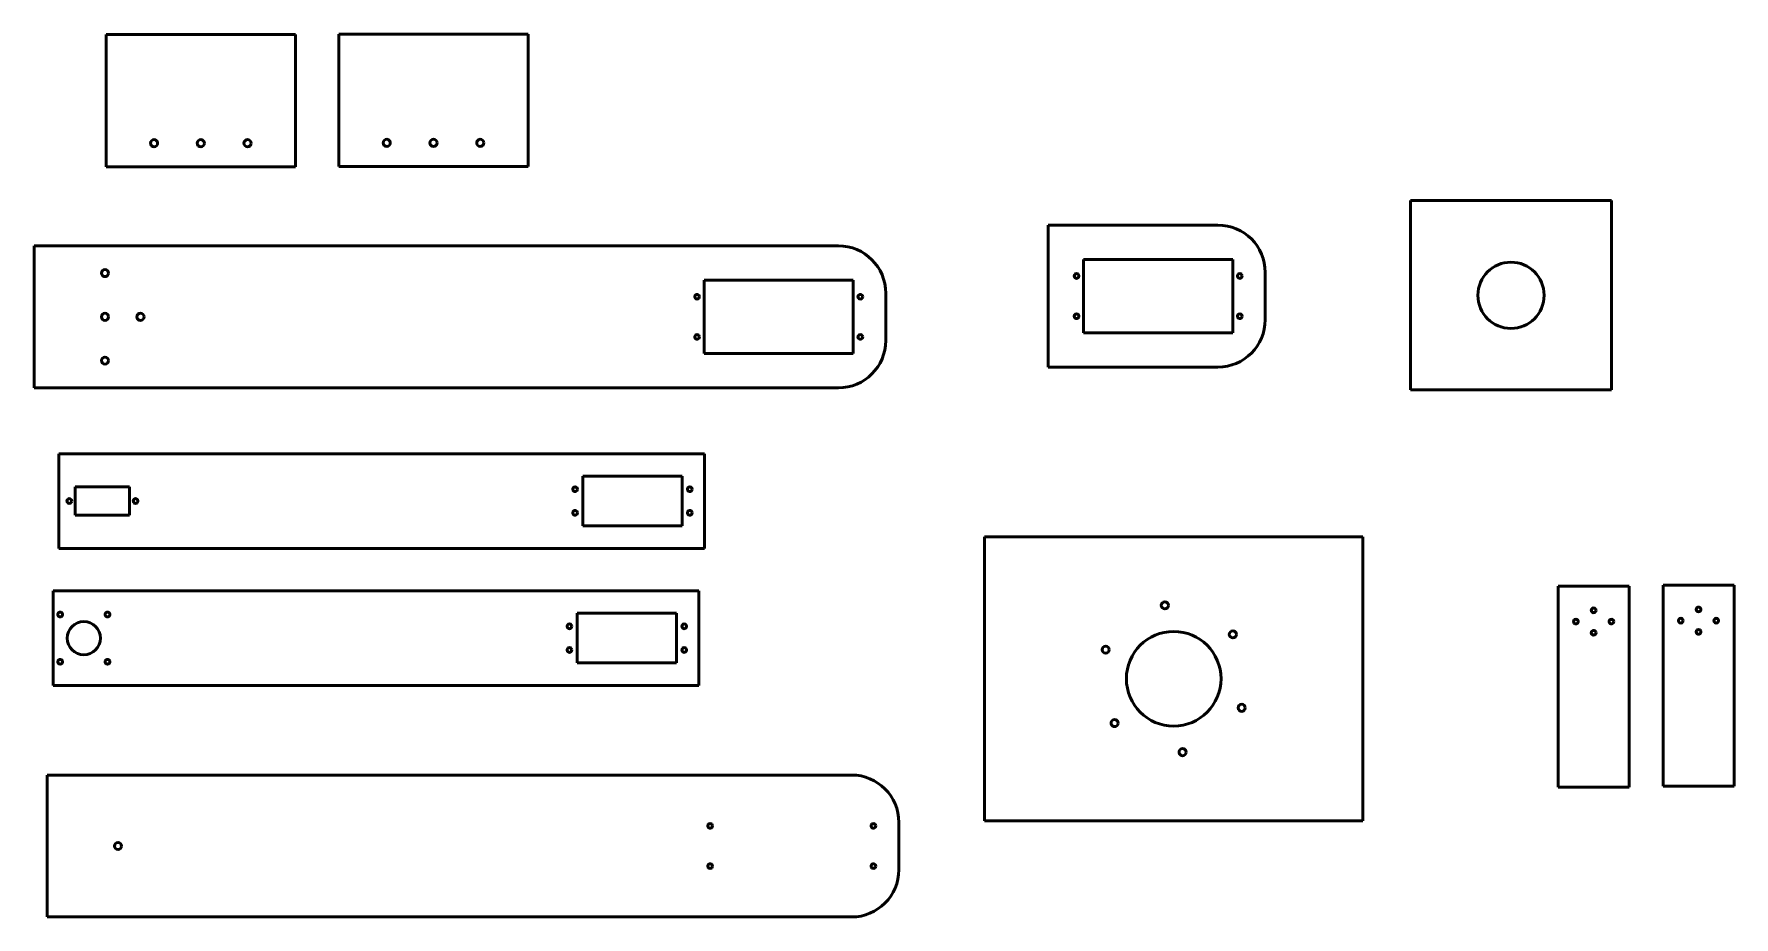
# Model space of a CAD drawing. Header units: millimetres. Extents: x 36 to 754, y 72 to 445.
import ezdxf

# ---------------------------------------------------------------- set-up
doc = ezdxf.new("R2010")
doc.units = ezdxf.units.MM
doc.layers.add('Visible (ANSI)', color=7, linetype='Continuous', lineweight=50)

msp = doc.modelspace()

# ---------------------------------------------------------------- linework, layer by layer
at = {"layer": 'Visible (ANSI)'}
for p, q in [((66.3, 388.84), (66.3, 444.84)), ((146.3, 444.84), (66.3, 444.84)), ((146.3, 388.84), (146.3, 444.84)), ((164.65, 388.99), (164.65, 444.99)), ((244.65, 444.99), (164.65, 444.99)), ((244.65, 388.99), (244.65, 444.99)), ((146.3, 388.84), (66.3, 388.84)), ((244.65, 388.99), (164.65, 388.99)), ((617.55, 374.56), (617.55, 294.56)), ((702.55, 374.56), (617.55, 374.56)), ((702.55, 294.56), (702.55, 374.56)), ((464.42, 364.22), (536.17, 364.22)), ((464.42, 304.22), (464.42, 364.22)), ((35.8, 355.45), (375.8, 355.45)), ((35.8, 295.45), (35.8, 355.45)), ((542.42, 349.72), (479.42, 349.72)), ((479.42, 318.72), (479.42, 349.72)), ((542.42, 318.72), (542.42, 349.72)), ((382.05, 340.95), (319.05, 340.95)), ((319.05, 309.95), (319.05, 340.95)), ((382.05, 309.95), (382.05, 340.95)), ((556.17, 324.22), (556.17, 344.22)), ((395.8, 315.45), (395.8, 335.45)), ((542.42, 318.72), (479.42, 318.72)), ((382.05, 309.95), (319.05, 309.95)), ((464.42, 304.22), (536.17, 304.22)), ((35.8, 295.45), (375.8, 295.45)), ((617.55, 294.56), (702.55, 294.56)), ((46.23, 267.61), (319.23, 267.61)), ((46.23, 227.61), (46.23, 267.61)), ((319.23, 227.61), (319.23, 267.61)), ((76.23, 253.61), (53.23, 253.61)), ((53.23, 241.61), (53.23, 253.61)), ((76.23, 241.61), (76.23, 253.61)), ((309.73, 258.11), (267.73, 258.11)), ((267.73, 237.11), (267.73, 258.11)), ((309.73, 237.11), (309.73, 258.11)), ((76.23, 241.61), (53.23, 241.61)), ((309.73, 237.11), (267.73, 237.11)), ((437.5, 232.49), (437.5, 112.49)), ((597.5, 232.49), (437.5, 232.49)), ((597.5, 112.49), (597.5, 232.49)), ((46.23, 227.61), (319.23, 227.61)), ((43.86, 209.65), (316.86, 209.65)), ((43.86, 189.65), (43.86, 209.65)), ((316.86, 209.65), (316.86, 189.65)), ((679.99, 211.66), (709.99, 211.66)), ((679.99, 211.66), (679.99, 126.66)), ((709.99, 211.66), (709.99, 126.66)), ((724.31, 212.04), (754.31, 212.04)), ((724.31, 212.04), (724.31, 127.04)), ((754.31, 212.04), (754.31, 127.04)), ((307.36, 200.15), (265.36, 200.15)), ((265.36, 179.15), (265.36, 200.15)), ((307.36, 179.15), (307.36, 200.15)), ((43.86, 189.65), (43.86, 169.65)), ((316.86, 169.65), (316.86, 189.65)), ((307.36, 179.15), (265.36, 179.15)), ((43.86, 169.65), (316.86, 169.65)), ((41.32, 131.8), (381.32, 131.8)), ((41.32, 71.8), (41.32, 131.8)), ((679.99, 126.66), (709.99, 126.66)), ((724.31, 127.04), (754.31, 127.04)), ((401.32, 91.8), (401.32, 111.8)), ((437.5, 112.49), (597.5, 112.49)), ((41.32, 71.8), (381.32, 71.8))]:
    msp.add_line(p, q, dxfattribs=at)
for centre, radius in [((86.55, 398.84), 1.5), ((106.3, 398.84), 1.5), ((126.05, 398.84), 1.5), ((184.9, 398.99), 1.5), ((204.65, 398.99), 1.5), ((224.4, 398.99), 1.5), ((65.8, 343.95), 1.5), ((660.05, 334.56), 14), ((476.42, 342.72), 1), ((545.42, 342.72), 1), ((316.05, 333.95), 1), ((385.05, 333.95), 1), ((65.8, 325.45), 1.5), ((80.8, 325.45), 1.5), ((476.42, 325.72), 1), ((545.42, 325.72), 1), ((316.05, 316.95), 1), ((385.05, 316.95), 1), ((65.8, 306.95), 1.5), ((264.48, 252.61), 1), ((312.98, 252.61), 1), ((50.73, 247.61), 1), ((78.73, 247.61), 1), ((264.48, 242.61), 1), ((312.98, 242.61), 1), ((513.76, 203.52), 1.5), ((694.99, 201.41), 1), ((739.31, 201.79), 1), ((46.86, 199.65), 1), ((56.86, 189.65), 7), ((66.86, 199.65), 1), ((262.11, 194.65), 1), ((310.61, 194.65), 1), ((687.49, 196.66), 1), ((702.49, 196.66), 1), ((731.81, 197.04), 1), ((746.81, 197.04), 1), ((517.5, 172.49), 20), ((542.5, 191.24), 1.5), ((694.99, 191.91), 1), ((739.31, 192.29), 1), ((46.86, 179.65), 1), ((66.86, 179.65), 1), ((262.11, 184.65), 1), ((310.61, 184.65), 1), ((488.76, 184.77), 1.5), ((546.24, 160.22), 1.5), ((492.5, 153.74), 1.5), ((521.24, 141.47), 1.5), ((321.57, 110.3), 1), ((390.57, 110.3), 1), ((71.32, 101.8), 1.5), ((321.57, 93.3), 1), ((390.57, 93.3), 1)]:
    msp.add_circle(centre, radius, dxfattribs=at)
for centre, start, end in [((536.17, 344.22), 0, 90), ((375.8, 335.45), 0, 90), ((536.17, 324.22), 270, 0), ((375.8, 315.45), 270, 0), ((381.32, 111.8), 0, 90), ((381.32, 91.8), 270, 0)]:
    msp.add_arc(centre, 20, start, end, dxfattribs=at)

doc.saveas('drawing.dxf')
